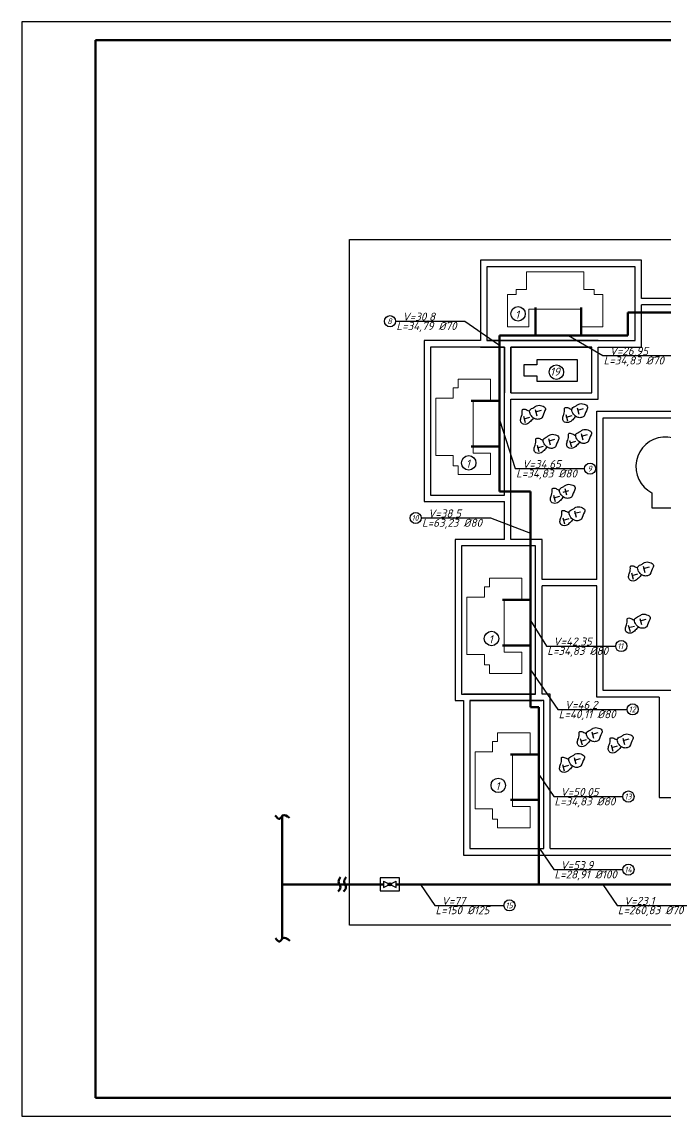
# Model space of a CAD drawing. Header units: millimetres. Extents: x -710977 to 10671, y -929782 to 89628.
# Drawn here: x 2443.3 to 2617.8, y 3555.9 to 3852.9 of the extents above; entities that cross this region are included whole.
import ezdxf

# ---------------------------------------------------------------- set-up
doc = ezdxf.new("R2010")
doc.units = ezdxf.units.MM
doc.header["$LTSCALE"] = 0.4
for name, color, linetype, lineweight in [('2', 5, 'Continuous', 50), ('5', 7, 'Continuous', 25), ('газ', 7, 'Continuous', 40), ('построение', 7, 'Continuous', 30)]:
    doc.layers.add(name, color=color, linetype=linetype, lineweight=lineweight)
doc.layers.add('план', color=7, linetype='Continuous')
doc.styles.add('Курсив', font='isocpeui.ttf')

msp = doc.modelspace()

# ---------------------------------------------------------------- hatches: boundary and pattern name
h = msp.add_hatch(color=0)
edge = h.paths.add_edge_path()
edge.add_arc((2543.097, 3618.77), 0.435, 0, 360)

# ---------------------------------------------------------------- linework, layer by layer
at = {"lineweight": 50}
msp.add_line((2858.278, 3847.868), (2463.274, 3847.868), dxfattribs=at)
at = {"color": 0, "lineweight": 50}
for p, q in [((2463.274, 3847.868), (2463.274, 3560.868)), ((2463.278, 3560.868), (2858.278, 3560.868))]:
    msp.add_line(p, q, dxfattribs=at)
at = {"color": 0, "linetype": 'ByBlock'}
for p, q in [((2532.21, 3793.761), (2827.408, 3793.761)), ((2532.21, 3607.717), (2532.21, 3793.761)), ((2827.408, 3607.717), (2532.21, 3607.717))]:
    msp.add_line(p, q, dxfattribs=at)
at = {"color": 0}
for p, q in [((2540.49, 3620.508), (2540.49, 3617.031)), ((2545.705, 3620.508), (2540.49, 3620.508)), ((2545.705, 3617.031), (2545.705, 3620.508)), ((2541.359, 3619.639), (2544.836, 3617.901)), ((2541.359, 3617.901), (2544.836, 3619.639)), ((2541.359, 3619.639), (2541.359, 3617.901)), ((2543.097, 3618.77), (2543.097, 3619.204)), ((2543.097, 3618.77), (2543.097, 3618.335)), ((2544.836, 3617.901), (2544.836, 3619.639)), ((2540.49, 3617.031), (2545.705, 3617.031))]:
    msp.add_line(p, q, dxfattribs=at)
msp.add_lwpolyline([(2443.278, 3555.868), (2863.278, 3555.868), (2863.278, 3852.868), (2443.278, 3852.868)], close=True)
at = {"color": 0, "ltscale": 0.5}
for centre in [(2577.905, 3773.629), (2588.308, 3757.801), (2564.539, 3733.177), (2570.718, 3685.498), (2572.542, 3645.631)]:
    msp.add_circle(centre, 1.96, dxfattribs=at)
at = {"color": 0}
msp.add_circle((2543.097, 3618.77), 0.435, dxfattribs=at)
at = {"layer": '2', "color": 0, "lineweight": 50}
for p, q in [((2582.676, 3775.367), (2582.676, 3769.043)), ((2595.013, 3775.367), (2595.013, 3767.731)), ((2565.202, 3749.977), (2572.631, 3749.977)), ((2572.839, 3749.977), (2572.839, 3737.641)), ((2565.202, 3737.641), (2572.631, 3737.641))]:
    msp.add_line(p, q, dxfattribs=at)
at = {"layer": '2', "color": 0, "lineweight": 90}
for p, q in [((2582.676, 3775.367), (2582.676, 3767.731)), ((2607.708, 3767.731), (2607.708, 3774.03)), ((2607.708, 3774.03), (2679.355, 3774.03)), ((2572.839, 3725.383), (2572.839, 3767.731)), ((2572.839, 3767.731), (2607.708, 3767.731)), ((2595.013, 3767.731), (2582.676, 3767.731)), ((2565.202, 3749.977), (2572.839, 3749.977)), ((2565.202, 3737.641), (2572.839, 3737.641)), ((2581.304, 3725.383), (2572.839, 3725.383)), ((2581.304, 3666.873), (2581.304, 3725.383)), ((2573.668, 3695.97), (2581.304, 3695.97)), ((2581.304, 3695.97), (2581.304, 3683.633)), ((2573.668, 3683.633), (2581.304, 3683.633)), ((2583.518, 3666.873), (2581.304, 3666.873)), ((2583.518, 3666.873), (2583.518, 3618.77)), ((2575.882, 3654.033), (2583.518, 3654.033)), ((2583.518, 3654.033), (2583.518, 3641.697)), ((2575.882, 3641.697), (2583.518, 3641.697)), ((2513.869, 3618.77), (2513.869, 3637.293)), ((2513.869, 3637.293), (2513.869, 3603.942)), ((2541.359, 3618.77), (2513.869, 3618.77)), ((2659.186, 3618.77), (2544.836, 3618.77))]:
    msp.add_line(p, q, dxfattribs=at)
at = {"layer": '2', "color": 0}
msp.add_line((2543.532, 3618.77), (2542.663, 3618.77), dxfattribs=at)
at = {"layer": '2', "color": 0, "lineweight": 90}
for points in [[(2515.9, 3636.784), (2514.026, 3637.439), (2513.189, 3636.547), (2512.043, 3637.437)], [(2529.091, 3616.872), (2529.73, 3617.968), (2529.219, 3619.534), (2529.743, 3620.73)], [(2530.585, 3616.822), (2531.225, 3617.918), (2530.714, 3619.484), (2531.238, 3620.68)], [(2515.947, 3603.486), (2514.072, 3604.14), (2513.235, 3603.249), (2512.089, 3604.138)]]:
    msp.add_spline(points, degree=3, dxfattribs=at)
at = {"layer": '5', "color": 0}
msp.add_spline([(2599.796, 3657.92), (2600.617, 3659.863), (2600.752, 3660.381), (2599.763, 3661.175), (2598.338, 3661.188), (2597.638, 3660.733), (2596.517, 3659.984), (2596.722, 3658.754), (2597.74, 3657.717), (2598.617, 3657.49), (2599.55, 3657.748), (2599.796, 3657.92)], degree=3, dxfattribs=at)
at = {"layer": 'газ', "color": 0, "lineweight": 25, "ltscale": 0.08}
for p, q in [((2611.394, 3788.162), (2567.719, 3788.162)), ((2567.719, 3788.162), (2567.719, 3766.358)), ((2611.394, 3777.774), (2611.394, 3788.162)), ((2609.655, 3786.424), (2569.457, 3786.424)), ((2569.457, 3786.424), (2569.457, 3766.358)), ((2609.655, 3766.358), (2609.655, 3786.424)), ((2717.019, 3777.774), (2611.394, 3777.774)), ((2675.082, 3776.036), (2611.394, 3776.036)), ((2611.394, 3764.62), (2611.394, 3776.036)), ((2544.691, 3771.628), (2563.469, 3771.628)), ((2563.469, 3771.628), (2572.631, 3765.303)), ((2567.719, 3766.358), (2552.407, 3766.358)), ((2552.407, 3766.358), (2552.407, 3722.684)), ((2575.949, 3766.358), (2569.457, 3766.358)), ((2569.457, 3766.358), (2609.655, 3766.358)), ((2599.677, 3766.358), (2574.211, 3766.358)), ((2591.61, 3767.731), (2600.908, 3762.284)), ((2574.211, 3764.62), (2554.145, 3764.62)), ((2554.145, 3764.62), (2554.145, 3724.422)), ((2567.719, 3764.62), (2574.211, 3764.62)), ((2574.211, 3724.422), (2574.211, 3764.62)), ((2574.211, 3764.62), (2574.211, 3752.228)), ((2575.949, 3752.228), (2575.949, 3764.62)), ((2575.949, 3752.228), (2575.949, 3764.62)), ((2575.949, 3764.62), (2597.939, 3764.62)), ((2597.939, 3764.62), (2575.949, 3764.62)), ((2575.949, 3764.62), (2575.949, 3752.228)), ((2592.42, 3764.62), (2597.939, 3764.62)), ((2597.939, 3752.228), (2597.939, 3764.62)), ((2599.677, 3764.62), (2611.394, 3764.62)), ((2599.677, 3764.62), (2611.394, 3764.62)), ((2599.677, 3750.49), (2599.677, 3764.62)), ((2600.908, 3762.284), (2619.685, 3762.284)), ((2575.949, 3752.228), (2597.939, 3752.228)), ((2575.949, 3712.35), (2575.949, 3750.49)), ((2575.949, 3747.385), (2575.949, 3750.49)), ((2575.949, 3750.49), (2599.677, 3750.49)), ((2599.288, 3740.469), (2599.288, 3747.168)), ((2599.288, 3747.168), (2637.169, 3747.168)), ((2601.026, 3740.469), (2601.026, 3745.43)), ((2601.026, 3745.43), (2637.169, 3745.43)), ((2572.839, 3744.823), (2577.169, 3731.605)), ((2599.288, 3701.526), (2599.288, 3740.469)), ((2601.026, 3699.788), (2601.026, 3740.469)), ((2577.169, 3731.605), (2595.946, 3731.605)), ((2554.145, 3724.422), (2574.211, 3724.422)), ((2552.407, 3722.684), (2574.211, 3722.684)), ((2574.211, 3712.35), (2574.211, 3722.684)), ((2551.636, 3718.217), (2570.414, 3718.217)), ((2570.414, 3718.217), (2581.304, 3714.106)), ((2574.211, 3712.35), (2560.873, 3712.35)), ((2560.873, 3712.35), (2560.873, 3668.676)), ((2582.677, 3710.612), (2562.611, 3710.612)), ((2562.611, 3710.612), (2562.611, 3670.414)), ((2584.415, 3712.35), (2575.949, 3712.35)), ((2582.677, 3670.414), (2582.677, 3710.612)), ((2584.415, 3701.526), (2584.415, 3712.35)), ((2584.415, 3701.526), (2584.415, 3712.35)), ((2599.288, 3701.526), (2584.415, 3701.526)), ((2584.415, 3670.414), (2584.415, 3699.788)), ((2584.415, 3693.377), (2584.415, 3699.788)), ((2599.288, 3699.788), (2584.415, 3699.788)), ((2599.288, 3669.61), (2599.288, 3699.788)), ((2601.026, 3671.349), (2601.026, 3699.788)), ((2581.304, 3690.382), (2585.628, 3683.451)), ((2585.628, 3683.451), (2604.405, 3683.451)), ((2581.304, 3676.978), (2588.725, 3666.259)), ((2647.636, 3671.349), (2601.026, 3671.349)), ((2560.873, 3668.676), (2563.086, 3668.676)), ((2562.611, 3670.414), (2582.677, 3670.414)), ((2582.677, 3670.414), (2563.086, 3670.414)), ((2563.086, 3668.676), (2563.086, 3626.74)), ((2564.824, 3668.676), (2584.415, 3668.676)), ((2584.89, 3668.676), (2564.824, 3668.676)), ((2564.824, 3668.676), (2564.824, 3628.478)), ((2586.629, 3670.414), (2584.415, 3670.414)), ((2584.89, 3628.478), (2584.89, 3668.676)), ((2586.629, 3628.478), (2586.629, 3670.414)), ((2586.629, 3651.441), (2586.629, 3670.414)), ((2616.183, 3669.61), (2599.288, 3669.61)), ((2616.183, 3669.61), (2616.183, 3642.347)), ((2588.725, 3666.259), (2607.503, 3666.259)), ((2616.183, 3654.629), (2616.183, 3642.347)), ((2583.725, 3648.319), (2587.577, 3642.606)), ((2587.577, 3642.606), (2606.355, 3642.606)), ((2616.183, 3642.347), (2627.97, 3642.347)), ((2563.086, 3626.74), (2663.324, 3626.74)), ((2564.824, 3628.478), (2584.89, 3628.478)), ((2583.725, 3628.478), (2587.577, 3622.765)), ((2586.629, 3628.478), (2663.324, 3628.478)), ((2587.577, 3622.765), (2606.355, 3622.765)), ((2551.441, 3618.77), (2555.293, 3613.057)), ((2600.923, 3618.77), (2604.775, 3613.057)), ((2555.293, 3613.057), (2574.071, 3613.057)), ((2604.775, 3613.057), (2625.703, 3613.057))]:
    msp.add_line(p, q, dxfattribs=at)
at = {"layer": 'газ', "color": 0, "lineweight": 50, "ltscale": 0.08}
msp.add_line((2595.013, 3775.367), (2595.013, 3769.043), dxfattribs=at)
at = {"layer": 'газ', "color": 0, "lineweight": 70, "ltscale": 0.08}
msp.add_line((2543.532, 3618.77), (2542.663, 3618.77), dxfattribs=at)
at = {"layer": 'газ', "color": 0, "lineweight": 25, "ltscale": 0.08}
for points in [[(2583.046, 3756.779), (2583.046, 3755.376), (2594.041, 3755.376), (2594.041, 3761.173), (2583.046, 3761.173), (2583.046, 3759.77)], [(2583.046, 3759.77), (2579.444, 3759.77), (2579.444, 3756.779), (2583.046, 3756.779)], [(2614.246, 3725.046), (2614.246, 3720.978), (2635.855, 3720.978), (2635.855, 3735.001), (2625.407, 3735.001)]]:
    msp.add_lwpolyline(points, dxfattribs=at)
for centre in [(2543.176, 3771.628), (2597.462, 3731.605), (2550.121, 3718.217), (2605.921, 3683.451), (2609.018, 3666.259), (2607.87, 3642.606), (2607.87, 3622.765), (2575.586, 3613.057)]:
    msp.add_circle(centre, 1.515, dxfattribs=at)
msp.add_arc((2617.888, 3732.197), 8.025, 20.44993, 243.00961, dxfattribs=at)
at = {"layer": 'план', "color": 0}
for p, q in [((2579.392, 3745.822), (2579.865, 3744.112)), ((2581.039, 3745.503), (2579.44, 3745.061)), ((2582.51, 3747.671), (2582.983, 3745.961)), ((2584.157, 3747.352), (2582.558, 3746.91)), ((2590.837, 3746.284), (2591.31, 3744.574)), ((2592.484, 3745.965), (2590.885, 3745.523)), ((2593.955, 3748.133), (2594.428, 3746.423)), ((2595.602, 3747.814), (2594.003, 3747.372)), ((2586.175, 3739.795), (2586.648, 3738.085)), ((2587.822, 3739.477), (2586.223, 3739.034)), ((2591.896, 3739.275), (2592.369, 3737.565)), ((2595.014, 3741.123), (2595.487, 3739.414)), ((2596.661, 3740.805), (2595.062, 3740.362)), ((2583.057, 3737.946), (2583.53, 3736.237)), ((2584.704, 3737.628), (2583.105, 3737.185)), ((2593.544, 3738.956), (2591.944, 3738.514)), ((2591.641, 3725.595), (2590.042, 3725.152)), ((2590.605, 3726.228), (2591.078, 3724.519)), ((2587.487, 3724.38), (2587.96, 3722.67)), ((2589.134, 3724.061), (2587.535, 3723.619)), ((2593.198, 3720.148), (2593.671, 3718.439)), ((2594.845, 3719.83), (2593.246, 3719.388)), ((2590.08, 3718.3), (2590.553, 3716.59)), ((2591.727, 3717.981), (2590.128, 3717.539)), ((2611.822, 3705.147), (2612.295, 3703.437)), ((2613.47, 3704.829), (2611.87, 3704.386)), ((2608.705, 3703.299), (2609.177, 3701.589)), ((2610.352, 3702.98), (2608.753, 3702.538)), ((2607.825, 3689.12), (2608.298, 3687.41)), ((2609.473, 3688.801), (2607.873, 3688.359)), ((2610.943, 3690.969), (2611.416, 3689.259)), ((2612.591, 3690.65), (2610.991, 3690.208)), ((2597.909, 3660.181), (2598.382, 3658.471)), ((2599.557, 3659.862), (2597.957, 3659.42)), ((2594.791, 3658.332), (2595.264, 3656.622)), ((2596.439, 3658.013), (2594.839, 3657.571)), ((2603.191, 3656.615), (2603.664, 3654.906)), ((2604.838, 3656.297), (2603.239, 3655.854)), ((2606.309, 3658.464), (2606.781, 3656.754)), ((2607.956, 3658.145), (2606.357, 3657.703)), ((2593.105, 3653.187), (2593.578, 3651.477)), ((2589.987, 3651.339), (2590.46, 3649.629)), ((2591.634, 3651.02), (2590.035, 3650.578)), ((2594.752, 3652.869), (2593.153, 3652.426))]:
    msp.add_line(p, q, dxfattribs=at)
for points in [[(2584.396, 3745.41), (2585.218, 3747.352), (2585.352, 3747.871), (2584.364, 3748.665), (2582.938, 3748.678), (2582.238, 3748.223), (2581.118, 3747.474), (2581.322, 3746.244), (2582.341, 3745.207), (2583.218, 3744.98), (2584.151, 3745.238), (2584.396, 3745.41)], [(2593.554, 3745.805), (2592.739, 3744.89), (2591.632, 3744.151), (2590.851, 3744.132), (2590.268, 3744.462), (2590.041, 3745.285), (2590.316, 3746.347), (2590.511, 3747.097), (2590.51, 3747.828), (2590.588, 3748.129), (2590.987, 3748.239), (2591.566, 3748.088), (2592.496, 3747.622)], [(2595.841, 3745.872), (2596.663, 3747.814), (2596.797, 3748.333), (2595.809, 3749.126), (2594.383, 3749.14), (2593.683, 3748.685), (2592.563, 3747.936), (2592.767, 3746.706), (2593.785, 3745.669), (2594.663, 3745.442), (2595.596, 3745.7), (2595.841, 3745.872)], [(2582.109, 3745.343), (2581.294, 3744.428), (2580.187, 3743.689), (2579.406, 3743.67), (2578.823, 3744), (2578.596, 3744.823), (2578.871, 3745.885), (2579.066, 3746.635), (2579.065, 3747.366), (2579.143, 3747.667), (2579.542, 3747.777), (2580.122, 3747.626), (2581.051, 3747.16)], [(2596.901, 3738.863), (2597.722, 3740.805), (2597.857, 3741.324), (2596.868, 3742.117), (2595.443, 3742.131), (2594.743, 3741.676), (2593.622, 3740.927), (2593.827, 3739.697), (2594.845, 3738.66), (2595.722, 3738.433), (2596.655, 3738.691), (2596.901, 3738.863)], [(2585.774, 3737.468), (2584.958, 3736.552), (2583.852, 3735.814), (2583.071, 3735.794), (2582.488, 3736.125), (2582.26, 3736.947), (2582.536, 3738.01), (2582.731, 3738.76), (2582.73, 3739.491), (2582.808, 3739.791), (2583.207, 3739.901), (2583.786, 3739.751), (2584.716, 3739.284)], [(2588.061, 3737.535), (2588.883, 3739.477), (2589.017, 3739.996), (2588.028, 3740.789), (2586.603, 3740.803), (2585.903, 3740.348), (2584.783, 3739.599), (2584.987, 3738.368), (2586.005, 3737.332), (2586.883, 3737.104), (2587.816, 3737.362), (2588.061, 3737.535)], [(2594.614, 3738.796), (2593.798, 3737.881), (2592.692, 3737.142), (2591.911, 3737.123), (2591.328, 3737.453), (2591.1, 3738.276), (2591.376, 3739.338), (2591.57, 3740.088), (2591.57, 3740.819), (2591.648, 3741.119), (2592.046, 3741.23), (2592.626, 3741.079), (2593.555, 3740.612)], [(2592.491, 3723.968), (2593.313, 3725.91), (2593.447, 3726.429), (2592.459, 3727.222), (2591.033, 3727.236), (2590.333, 3726.781), (2589.213, 3726.032), (2589.417, 3724.802), (2590.436, 3723.765), (2591.313, 3723.538), (2592.246, 3723.796), (2592.491, 3723.968)], [(2590.204, 3723.901), (2589.389, 3722.986), (2588.282, 3722.247), (2587.501, 3722.228), (2586.918, 3722.558), (2586.691, 3723.381), (2586.966, 3724.443), (2587.161, 3725.193), (2587.161, 3725.924), (2587.239, 3726.224), (2587.637, 3726.335), (2588.217, 3726.184), (2589.146, 3725.718)], [(2592.797, 3717.821), (2591.982, 3716.906), (2590.876, 3716.167), (2590.094, 3716.148), (2589.511, 3716.478), (2589.284, 3717.301), (2589.559, 3718.363), (2589.754, 3719.113), (2589.754, 3719.844), (2589.832, 3720.144), (2590.23, 3720.255), (2590.81, 3720.104), (2591.739, 3719.638)], [(2595.085, 3717.888), (2595.906, 3719.83), (2596.041, 3720.349), (2595.052, 3721.142), (2593.626, 3721.156), (2592.927, 3720.701), (2591.806, 3719.952), (2592.01, 3718.722), (2593.029, 3717.685), (2593.906, 3717.458), (2594.839, 3717.716), (2595.085, 3717.888)], [(2611.422, 3702.82), (2610.606, 3701.905), (2609.5, 3701.166), (2608.719, 3701.146), (2608.136, 3701.477), (2607.908, 3702.3), (2608.184, 3703.362), (2608.378, 3704.112), (2608.378, 3704.843), (2608.456, 3705.143), (2608.854, 3705.253), (2609.434, 3705.103), (2610.363, 3704.636)], [(2613.709, 3702.887), (2614.53, 3704.829), (2614.665, 3705.348), (2613.676, 3706.141), (2612.251, 3706.155), (2611.551, 3705.7), (2610.43, 3704.951), (2610.635, 3703.721), (2611.653, 3702.684), (2612.531, 3702.456), (2613.464, 3702.714), (2613.709, 3702.887)], [(2612.83, 3688.708), (2613.651, 3690.651), (2613.786, 3691.169), (2612.797, 3691.963), (2611.372, 3691.976), (2610.672, 3691.521), (2609.551, 3690.772), (2609.756, 3689.542), (2610.774, 3688.505), (2611.651, 3688.278), (2612.584, 3688.536), (2612.83, 3688.708)], [(2610.543, 3688.642), (2609.727, 3687.726), (2608.621, 3686.987), (2607.84, 3686.968), (2607.257, 3687.298), (2607.029, 3688.121), (2607.305, 3689.183), (2607.499, 3689.933), (2607.499, 3690.664), (2607.577, 3690.965), (2607.975, 3691.075), (2608.555, 3690.924), (2609.484, 3690.458)], [(2597.509, 3657.854), (2596.693, 3656.938), (2595.587, 3656.199), (2594.806, 3656.18), (2594.223, 3656.51), (2593.995, 3657.333), (2594.271, 3658.395), (2594.465, 3659.145), (2594.465, 3659.876), (2594.543, 3660.177), (2594.941, 3660.287), (2595.521, 3660.136), (2596.45, 3659.67)], [(2608.195, 3656.204), (2609.016, 3658.146), (2609.151, 3658.665), (2608.162, 3659.458), (2606.737, 3659.472), (2606.037, 3659.017), (2604.917, 3658.268), (2605.121, 3657.037), (2606.139, 3656.001), (2607.017, 3655.773), (2607.95, 3656.031), (2608.195, 3656.204)], [(2605.908, 3656.137), (2605.092, 3655.221), (2603.986, 3654.483), (2603.205, 3654.463), (2602.622, 3654.794), (2602.394, 3655.616), (2602.67, 3656.679), (2602.864, 3657.428), (2602.864, 3658.16), (2602.942, 3658.46), (2603.341, 3658.57), (2603.92, 3658.42), (2604.849, 3657.953)], [(2592.704, 3650.86), (2591.889, 3649.945), (2590.783, 3649.206), (2590.001, 3649.186), (2589.418, 3649.517), (2589.191, 3650.34), (2589.466, 3651.402), (2589.661, 3652.152), (2589.661, 3652.883), (2589.739, 3653.183), (2590.137, 3653.293), (2590.717, 3653.143), (2591.646, 3652.676)], [(2594.992, 3650.927), (2595.813, 3652.869), (2595.948, 3653.388), (2594.959, 3654.181), (2593.533, 3654.195), (2592.834, 3653.74), (2591.713, 3652.991), (2591.917, 3651.761), (2592.936, 3650.724), (2593.813, 3650.496), (2594.746, 3650.754), (2594.992, 3650.927)]]:
    msp.add_spline(points, degree=3, dxfattribs=at)
at = {"layer": 'построение', "lineweight": 20}
for p, q in [((2580.217, 3785.006), (2580.217, 3780.246)), ((2587.992, 3785.006), (2580.217, 3785.006)), ((2587.992, 3785.006), (2595.767, 3785.006)), ((2595.767, 3785.006), (2595.767, 3780.246)), ((2575.061, 3770.409), (2575.061, 3778.897)), ((2575.061, 3778.897), (2577.441, 3778.897)), ((2577.441, 3780.246), (2577.441, 3778.897)), ((2577.441, 3780.246), (2580.217, 3780.246)), ((2598.543, 3780.246), (2595.767, 3780.246)), ((2598.543, 3780.246), (2598.543, 3778.897)), ((2600.923, 3778.897), (2598.543, 3778.897)), ((2600.923, 3770.091), (2600.923, 3778.897)), ((2580.852, 3774.851), (2580.852, 3770.091)), ((2580.852, 3774.851), (2582.233, 3774.851)), ((2582.233, 3774.851), (2587.992, 3774.851)), ((2593.737, 3774.851), (2587.992, 3774.851)), ((2595.132, 3774.851), (2593.737, 3774.851)), ((2595.132, 3774.851), (2595.132, 3770.091)), ((2575.061, 3770.409), (2575.061, 3770.091)), ((2575.061, 3770.091), (2580.535, 3770.091)), ((2580.852, 3770.091), (2580.535, 3770.091)), ((2595.132, 3770.091), (2595.449, 3770.091)), ((2600.923, 3770.091), (2595.449, 3770.091)), ((2561.672, 3755.888), (2561.672, 3753.508)), ((2570.478, 3755.888), (2561.672, 3755.888)), ((2570.478, 3755.888), (2570.478, 3750.096)), ((2560.323, 3753.508), (2561.672, 3753.508)), ((2560.323, 3753.508), (2560.323, 3750.731)), ((2555.564, 3750.731), (2560.323, 3750.731)), ((2555.564, 3742.956), (2555.564, 3750.731)), ((2565.718, 3750.096), (2570.478, 3750.096)), ((2565.718, 3750.096), (2565.718, 3748.701)), ((2565.718, 3748.701), (2565.718, 3742.956)), ((2555.564, 3742.956), (2555.564, 3735.182)), ((2565.718, 3737.198), (2565.718, 3742.956)), ((2565.718, 3735.817), (2565.718, 3737.198)), ((2555.564, 3735.182), (2560.323, 3735.182)), ((2560.323, 3732.405), (2560.323, 3735.182)), ((2565.718, 3735.817), (2570.478, 3735.817)), ((2570.478, 3730.025), (2570.478, 3735.817)), ((2560.323, 3732.405), (2561.672, 3732.405)), ((2561.672, 3730.025), (2561.672, 3732.405)), ((2570.478, 3730.025), (2561.672, 3730.025)), ((2570.138, 3701.88), (2570.138, 3699.5)), ((2578.944, 3701.88), (2570.138, 3701.88)), ((2578.944, 3701.88), (2578.944, 3696.406)), ((2568.789, 3699.5), (2570.138, 3699.5)), ((2568.789, 3699.5), (2568.789, 3696.723)), ((2564.029, 3696.723), (2568.789, 3696.723)), ((2564.029, 3688.949), (2564.029, 3696.723)), ((2574.184, 3696.089), (2578.944, 3696.089)), ((2574.184, 3696.089), (2574.184, 3694.693)), ((2574.184, 3694.693), (2574.184, 3688.949)), ((2578.944, 3696.089), (2578.944, 3696.406)), ((2564.029, 3688.949), (2564.029, 3681.174)), ((2574.184, 3683.19), (2574.184, 3688.949)), ((2574.184, 3681.809), (2574.184, 3683.19)), ((2564.029, 3681.174), (2568.789, 3681.174)), ((2568.789, 3678.398), (2568.789, 3681.174)), ((2574.184, 3681.809), (2578.944, 3681.809)), ((2578.944, 3681.809), (2578.944, 3681.492)), ((2578.944, 3676.018), (2578.944, 3681.492)), ((2568.789, 3678.398), (2570.138, 3678.398)), ((2570.138, 3676.018), (2570.138, 3678.398)), ((2578.626, 3676.018), (2570.138, 3676.018)), ((2578.626, 3676.018), (2578.944, 3676.018)), ((2572.351, 3659.944), (2572.351, 3657.564)), ((2581.157, 3659.944), (2572.351, 3659.944)), ((2581.157, 3659.944), (2581.157, 3654.47)), ((2571.003, 3657.564), (2572.351, 3657.564)), ((2571.003, 3657.564), (2571.003, 3654.787)), ((2566.243, 3654.787), (2571.003, 3654.787)), ((2566.243, 3647.013), (2566.243, 3654.787)), ((2576.397, 3654.152), (2581.157, 3654.152)), ((2576.397, 3654.152), (2576.397, 3652.757)), ((2581.157, 3654.152), (2581.157, 3654.47)), ((2576.397, 3652.757), (2576.397, 3647.013)), ((2566.243, 3647.013), (2566.243, 3639.238)), ((2576.397, 3641.254), (2576.397, 3647.013)), ((2576.397, 3639.873), (2576.397, 3641.254)), ((2566.243, 3639.238), (2571.003, 3639.238)), ((2571.003, 3636.461), (2571.003, 3639.238)), ((2576.397, 3639.873), (2581.157, 3639.873)), ((2581.157, 3639.873), (2581.157, 3639.555)), ((2581.157, 3634.081), (2581.157, 3639.555)), ((2571.003, 3636.461), (2572.351, 3636.461)), ((2572.351, 3634.081), (2572.351, 3636.461)), ((2580.84, 3634.081), (2572.351, 3634.081)), ((2580.84, 3634.081), (2581.157, 3634.081))]:
    msp.add_line(p, q, dxfattribs=at)

# ---------------------------------------------------------------- texts
at = {"layer": '5', "color": 0, "style": 'Курсив'}
for s, height, p in [('1', 2.173, (2577.133, 3772.329)), ('19', 2.1729, (2586.597, 3756.846)), ('1', 2.173, (2563.767, 3731.877)), ('1', 2.173, (2569.946, 3684.198)), ('V=46,2', 2.1729, (2590.601, 3666.408)), ('L=40,11 %%C80', 2.17285, (2588.933, 3663.863)), ('1', 2.173, (2571.77, 3644.331))]:
    msp.add_text(s, height=height, dxfattribs=at).set_placement(p)
at = {"layer": 'газ', "color": 0, "lineweight": 25, "ltscale": 0.08, "style": 'Курсив'}
for s, height, p in [('8', 1.571, (2542.42, 3770.84)), ('V=30,8', 2.1729, (2546.567, 3771.778)), ('L=34,79 %%C70', 2.17285, (2544.899, 3769.233)), ('V=26,95', 2.1729, (2602.784, 3762.434)), ('L=34,83 %%C70', 2.17285, (2601.115, 3759.889)), ('V=34,65', 2.1729, (2579.045, 3731.754)), ('L=34,83 %%C80', 2.17285, (2577.376, 3729.209)), ('9', 1.571, (2596.766, 3730.817)), ('10', 1.5709, (2549.025, 3717.429)), ('V=38,5', 2.1729, (2553.512, 3718.367)), ('L=63,23 %%C80', 2.17285, (2551.844, 3715.822)), ('V=42,35', 2.1729, (2587.503, 3683.6)), ('L=34,83 %%C80', 2.17285, (2585.835, 3681.055)), ('11', 1.5709, (2604.825, 3682.663)), ('12', 1.5709, (2607.922, 3665.471)), ('V=50,05', 2.1729, (2589.453, 3642.755)), ('L=34,83 %%C80', 2.17285, (2587.785, 3640.211)), ('13', 1.5709, (2606.774, 3641.818)), ('V=53,9', 2.1729, (2589.453, 3622.914)), ('14', 1.5709, (2606.774, 3621.977)), ('L=28,91 %%C100', 2.17285, (2587.785, 3620.369)), ('V=77', 2.1729, (2557.169, 3613.206)), ('V=23,1', 2.1729, (2606.651, 3613.206)), ('L=150 %%C125', 2.17285, (2555.501, 3610.661)), ('15', 1.5709, (2574.49, 3612.269)), ('L=260,83 %%C70', 2.17285, (2604.983, 3610.661))]:
    msp.add_text(s, height=height, dxfattribs=at).set_placement(p)

doc.saveas('drawing.dxf')
